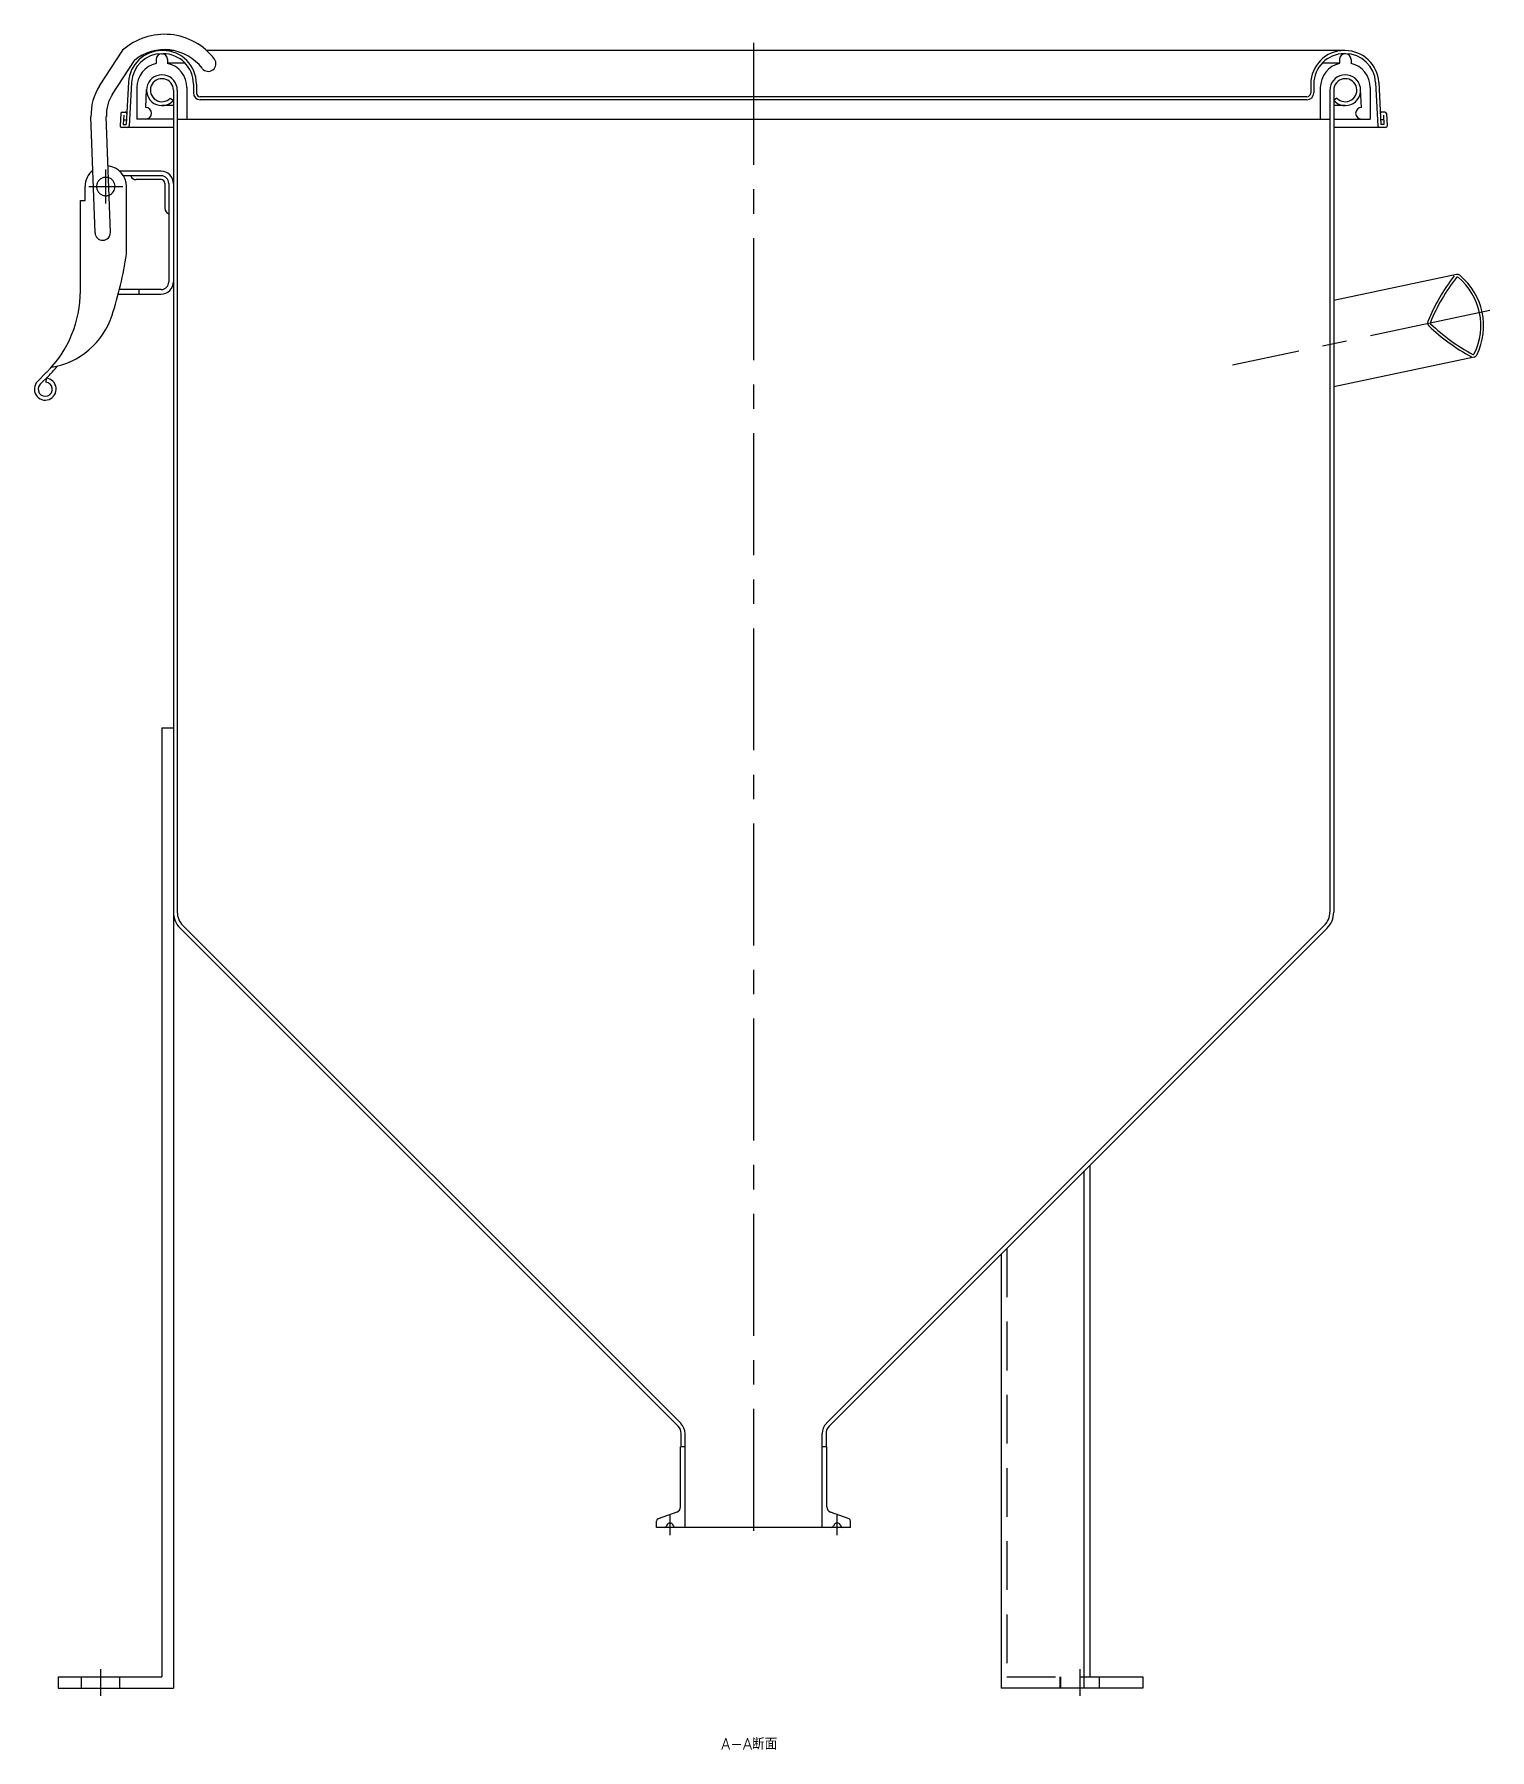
# Model space of a CAD drawing. Extents: x -192 to 726, y -751 to 189.
# Drawn here: x 347.5 to 726.3, y -730 to -283.5 of the extents above; entities that cross this region are included whole.
import ezdxf

# ---------------------------------------------------------------- set-up
doc = ezdxf.new("R2010")
doc.units = 0
doc.linetypes.add('CENTER', pattern=[50.8, 31.75, -6.35, 6.35, -6.35])
doc.linetypes.add('DASHED', pattern=[19.05, 12.7, -6.35])
doc.layers.get('0').update_dxf_attribs({"linetype": 'CONTINUOUS'})
doc.layers.add('CENTER', color=1, linetype='CONTINUOUS')
doc.styles.get("Standard").update_dxf_attribs({"font": 'txt.shx', "height": 3, "bigfont": 'bigfont.shx'})

msp = doc.modelspace()

# ---------------------------------------------------------------- linework, layer by layer
at = {"color": 7, "linetype": 'CONTINUOUS'}
for p, q in [((364.51, -296.87), (370.52, -287.62)), ((379.22, -290.03), (379.22, -291.03)), ((383.86, -287.72), (380.71, -287.72)), ((380.71, -288.52), (381.02, -288.52)), ((380.71, -288.52), (381.02, -288.52)), ((382.22, -290.03), (382.22, -291.03)), ((688.72, -287.72), (392.38, -287.72)), ((687.22, -290.03), (687.22, -291.03)), ((688.72, -288.52), (688.42, -288.52)), ((690.22, -290.03), (690.22, -291.03)), ((367.87, -299.05), (373.56, -290.28)), ((386.79, -291.03), (382.22, -291.03)), ((687.22, -291.03), (682.64, -291.03)), ((372.03, -295.97), (371.45, -306.92)), ((372.83, -296.01), (372.23, -307.35)), ((374.22, -297.36), (374.22, -305.53)), ((376.52, -302.53), (376.72, -297.86)), ((383.72, -298.03), (383.72, -492.96)), ((384.72, -298.03), (384.72, -492.96)), ((387.22, -297.36), (387.22, -305.53)), ((388.92, -296.42), (388.92, -298.72)), ((389.72, -296.42), (389.72, -298.72)), ((679.72, -296.42), (679.72, -298.72)), ((680.52, -296.42), (680.52, -298.72)), ((682.22, -297.36), (682.22, -305.53)), ((684.72, -298.03), (684.72, -492.96)), ((685.72, -298.03), (685.72, -492.96)), ((692.92, -302.53), (692.71, -297.86)), ((695.22, -297.36), (695.22, -305.53)), ((696.61, -296.01), (697.2, -307.35)), ((697.41, -295.97), (697.98, -306.92)), ((383.72, -302.03), (380.72, -302.03)), ((382.91, -300.08), (383.72, -300.68)), ((678.72, -299.72), (390.72, -299.72)), ((678.72, -300.52), (390.72, -300.52)), ((686.52, -300.08), (685.72, -300.68)), ((688.72, -302.03), (685.72, -302.03)), ((363.32, -335.18), (362.26, -304.98)), ((367.32, -335.04), (366.26, -304.84)), ((370, -304.1), (369.83, -307.3)), ((383.72, -307.72), (370.23, -307.72)), ((370.4, -303.72), (371.62, -303.72)), ((370.78, -304.52), (370.65, -306.92)), ((370.65, -306.92), (371.45, -306.92)), ((370.71, -305.72), (371.51, -305.72)), ((383.72, -305.53), (374.22, -305.53)), ((384.72, -305.53), (684.72, -305.53)), ((685.72, -305.53), (695.22, -305.53)), ((699.21, -307.72), (685.72, -307.72)), ((699.04, -303.72), (697.82, -303.72)), ((698.72, -305.72), (697.92, -305.72)), ((698.78, -306.92), (697.98, -306.92)), ((698.66, -304.52), (698.78, -306.92)), ((699.44, -304.1), (699.6, -307.3)), ((380.52, -319.11), (369.69, -319.11)), ((380.52, -320.31), (370.73, -320.31)), ((380.52, -321.31), (374.02, -321.31)), ((360.72, -326.71), (360.72, -323.11)), ((371.52, -340.71), (371.52, -323.11)), ((381.52, -322.31), (381.52, -328.81)), ((382.52, -322.31), (382.52, -347.91)), ((359.52, -350.25), (359.52, -326.71)), ((359.52, -326.71), (360.72, -326.71)), ((717.66, -346), (685.72, -352.79)), ((369.36, -351.11), (380.52, -351.11)), ((380.52, -349.91), (369.67, -349.91)), ((374.72, -349.91), (374.72, -351.11)), ((722.23, -367.52), (685.72, -375.28)), ((350.73, -371.47), (348.35, -373.85)), ((351.44, -372.17), (349.06, -374.55)), ((350.59, -373.02), (350.51, -374.02)), ((380.72, -464.03), (383.72, -464.03)), ((380.72, -464.03), (380.72, -711.03)), ((383.72, -492.96), (383.72, -714.03)), ((384.72, -492.96), (384.72, -511.96)), ((684.72, -492.96), (684.72, -511.96)), ((685.72, -492.96), (685.72, -511.96)), ((385.47, -516.2), (515.05, -645.78)), ((515.75, -645.07), (386.18, -515.5)), ((553.68, -645.07), (683.25, -515.5)), ((554.39, -645.78), (683.96, -516.2)), ((620.78, -714.03), (620.78, -579.38)), ((622.26, -577.9), (622.26, -711.03)), ((599.13, -601.03), (599.13, -714.03)), ((516.87, -651.18), (515.67, -651.18)), ((515.67, -666.8), (515.67, -651.18)), ((515.87, -651.18), (515.87, -647.76)), ((516.87, -672.18), (516.87, -647.76)), ((552.57, -672.18), (552.57, -647.76)), ((553.77, -651.18), (552.57, -651.18)), ((553.57, -647.76), (553.57, -651.18)), ((553.77, -666.8), (553.77, -651.18)), ((514.7, -668.18), (509.85, -669.95)), ((559.58, -669.95), (554.73, -668.18)), ((509.47, -672.18), (509.47, -670.5)), ((559.97, -672.18), (509.47, -672.18)), ((512.16, -671.54), (512.04, -671.82)), ((513.78, -671.54), (513.9, -671.82)), ((555.66, -671.52), (555.54, -671.82)), ((557.27, -671.52), (557.4, -671.82)), ((559.97, -672.18), (559.97, -670.5)), ((353.72, -711.03), (380.72, -711.03)), ((353.72, -711.03), (353.72, -714.03)), ((353.72, -714.03), (383.72, -714.03)), ((359.72, -711.03), (359.72, -714.03)), ((369.72, -711.03), (369.72, -714.03)), ((636.04, -714.03), (599.13, -714.03)), ((622.26, -711.03), (636.04, -711.03)), ((636.04, -711.03), (636.04, -714.03))]:
    msp.add_line(p, q, dxfattribs=at)
at = {"color": 3, "linetype": 'DASHED'}
for p, q in [((600.61, -599.55), (600.61, -711.03)), ((600.61, -711.03), (622.26, -711.03)), ((614.39, -711.03), (614.39, -714.03)), ((614.72, -714.03), (614.72, -711.03)), ((624.72, -714.03), (624.72, -711.03))]:
    msp.add_line(p, q, dxfattribs=at)
at = {"color": 7, "linetype": 'CONTINUOUS'}
for centre, radius, start, end in [((381.39, -299.81), 16.34, 37.3016, 131.742), ((380.71, -296.42), 8.7, 90, 177), ((380.71, -296.42), 7.9, 90, 177), ((381.39, -299.81), 12.34, 37.3016, 129.4248), ((380.72, -290.03), 1.5, 0, 180), ((381.02, -296.42), 8.7, 0, 90), ((381.02, -296.42), 7.9, 0, 90), ((392.8, -291.13), 2, 217.3016, 37.3016), ((688.42, -296.42), 8.7, 90, 180), ((688.42, -296.42), 7.9, 90, 180), ((688.72, -290.03), 1.5, 0, 180), ((688.72, -296.42), 8.7, 3, 90), ((688.72, -296.42), 7.9, 3, 90), ((380.72, -297.36), 6.5, 103.3424, 180), ((380.72, -298.03), 4, 0, 318.5904), ((380.72, -297.36), 6.5, 0, 76.6576), ((688.72, -297.36), 6.5, 103.3424, 180), ((688.72, -298.03), 4, 221.4096, 180), ((688.72, -297.36), 6.5, 0, 76.6576), ((376.26, -304.49), 14, 147, 182), ((376.26, -304.49), 10, 147, 182), ((380.72, -298.03), 3, 0, 317.0722), ((390.72, -298.72), 1.8, 180, 270), ((390.72, -298.72), 1, 180, 270), ((678.72, -298.72), 1, 270, 0), ((678.72, -298.72), 1.8, 270, 0), ((688.72, -298.03), 3, 222.9278, 180), ((376.52, -304.03), 1.5, 270, 90), ((692.92, -304.03), 1.5, 90, 270), ((370.23, -307.32), 0.4, 177, 270), ((370.4, -304.12), 0.4, 90, 177), ((371.2, -304.12), 0.4, 357, 90), ((371.83, -307.32), 0.4, 270, 357), ((697.6, -307.32), 0.4, 183, 270), ((698.24, -304.12), 0.4, 90, 183), ((699.04, -304.12), 0.4, 3, 90), ((699.21, -307.32), 0.4, 270, 3), ((366.12, -323.11), 5.4, 128.5827, 180), ((366.12, -323.11), 5.4, 0, 83.6767), ((366.12, -323.11), 2.4, 291.0083, 72.9917), ((374.02, -319.81), 1.5, 199.4712, 270), ((380.52, -322.31), 3.2, 0, 90), ((380.52, -322.31), 2, 0, 90), ((380.52, -322.31), 1, 0, 90), ((383.02, -328.81), 1.5, 180, 250.5288), ((365.32, -335.11), 2, 182, 2), ((272.66, -325.65), 100, 341.9543, 351.3362), ((380.52, -347.91), 3.2, 270, 0), ((380.52, -347.91), 2, 270, 0), ((756.54, -377.06), 50, 142.1222, 157.9034), ((756.54, -377.06), 49.3, 142.1222, 157.9034), ((717.86, -346.98), 0.3, 50.5801, 142.1222), ((717.86, -346.98), 1, 50.5801, 102), ((707.68, -359.36), 16.34, 333.4199, 50.5801), ((707.68, -359.36), 17.04, 333.4199, 50.5801), ((329.52, -350.25), 30, 315, 0), ((348.72, -350.43), 20, 279.3023, 341.9543), ((711.14, -358.63), 1, 157.9034, 226.0966), ((745.12, -323.32), 50, 226.0966, 241.8778), ((711.14, -358.63), 0.3, 157.9034, 226.0966), ((745.12, -323.32), 49.3, 226.0966, 241.8778), ((329.52, -350.25), 31, 315, 320.8189), ((722.02, -366.54), 0.3, 241.8778, 333.4199), ((722.02, -366.54), 1, 282, 333.4199), ((350.37, -375.86), 2.85, 135, 85.4755), ((350.37, -375.86), 1.85, 135, 85.4755), ((389.72, -511.96), 6, 180, 225), ((389.72, -511.96), 5, 180, 225), ((679.72, -511.96), 5, 315, 0), ((679.72, -511.96), 6, 315, 0), ((513.07, -647.76), 2.8, 360, 45), ((513.07, -647.76), 3.8, 360, 45), ((556.37, -647.76), 3.8, 135, 180), ((556.37, -647.76), 2.8, 135, 180), ((514.2, -666.8), 1.47, 290, 0), ((555.24, -666.8), 1.47, 180, 250), ((510.06, -670.5), 0.588, 110, 180), ((511.49, -671.59), 0.588, 270, 337), ((512.97, -671.89), 0.882, 23, 157), ((514.44, -671.59), 0.588, 203, 270), ((554.99, -671.59), 0.588, 270, 337), ((556.47, -671.89), 0.882, 21.637, 158.363), ((557.94, -671.59), 0.588, 203, 270), ((559.38, -670.5), 0.588, 0, 70)]:
    msp.add_arc(centre, radius, start, end, dxfattribs=at)
at = {"color": 3, "linetype": 'DASHED'}
msp.add_arc((366.12, -323.11), 2.4, 72.9917, 291.0083, dxfattribs=at)
at = {"layer": 'CENTER', "color": 1, "linetype": 'CENTER'}
for p, q in [((534.72, -285.72), (534.72, -674.18)), ((366.12, -327.51), (366.12, -318.71)), ((361.72, -323.11), (370.52, -323.11)), ((726.3, -355.41), (659.34, -369.64)), ((512.97, -674.18), (512.97, -669.01)), ((556.47, -674.18), (556.47, -669.01)), ((364.72, -709.03), (364.72, -716.03)), ((619.72, -716.03), (619.72, -709.03))]:
    msp.add_line(p, q, dxfattribs=at)

# ---------------------------------------------------------------- texts
at = {"color": 137, "linetype": 'CONTINUOUS'}
msp.add_text('A-A断面', height=3, dxfattribs=at).set_placement((526.3, -730))

doc.saveas('drawing.dxf')
